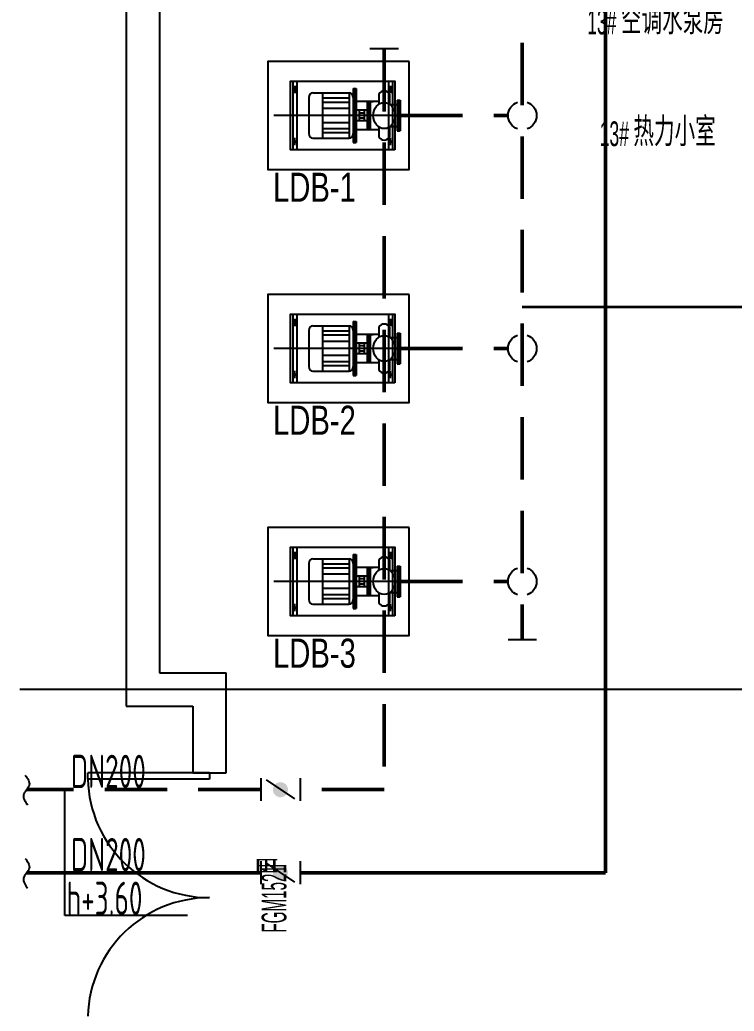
# Model space of a CAD drawing. Extents: x -253824 to 107923, y -224968 to 180578.
# Drawn here: x -186248 to -181956, y -41590 to -35633 of the extents above; entities that cross this region are included whole.
import ezdxf

# ---------------------------------------------------------------- set-up
doc = ezdxf.new("R2010")
doc.units = 0
doc.header["$LTSCALE"] = 1000
doc.header["$MEASUREMENT"] = 0
for name, pattern in [('CENTER', [2, 1.25, -0.25, 0.25, -0.25]), ('DASHED', [0.75, 0.5, -0.25]), ('HIDDEN', [0.375, 0.25, -0.125])]:
    doc.linetypes.add(name, pattern=pattern)
doc.layers.get('0').update_dxf_attribs({"linetype": 'CONTINUOUS'})
for name, color, linetype in [('02-TEXT_房间', 7, 'CONTINUOUS'), ('A_STR-砌块墙', 121, 'CONTINUOUS'), ('AC_KTSG', 5, 'HIDDEN'), ('ACS_COM_BZ', 3, 'CONTINUOUS'), ('ACS_KT_FM', 3, 'CONTINUOUS'), ('DEVICE', 2, 'CONTINUOUS'), ('DOOR_FIRE', 220, 'CONTINUOUS'), ('DOOR_FIRE_TEXT', 7, 'CONTINUOUS'), ('DOTE', 1, 'CONTINUOUS'), ('WALL', 9, 'CONTINUOUS'), ('改造', 7, 'CONTINUOUS')]:
    doc.layers.add(name, color=color, linetype=linetype)
doc.layers.add('ACS_KT_LG', color=3, linetype='CONTINUOUS', lineweight=50)
doc.layers.add('ACS_KT_LH', color=2, linetype='DASHED', lineweight=50)
doc.styles.add('_TCH_SPACE', font='ros.shx', dxfattribs={"width": 0.75, "height": 5, "bigfont": 'jd.shx'})
doc.styles.add('_TCH_WINDOW', font='ros.shx', dxfattribs={"width": 0.65, "height": 3.5, "bigfont": 'jd.shx'})
doc.styles.add('HZF', font='ros.shx', dxfattribs={"width": 0.75, "bigfont": 'jd.shx'})
doc.styles.add('等高', font='ros1.shx', dxfattribs={"width": 0.7, "bigfont": 'jd.shx'})

# ---------------------------------------------------------------- blocks, each defined once
blk = doc.blocks.new('13')
at = {"layer": 'A_STR-砌块墙'}
for p, q in [((-160.5, 100), (-160.5, -9250)), ((39.5, -150), (39.5, -9050)), ((39.5, -9050), (439.5, -9050)), ((439.5, -9650), (439.5, -9050)), ((-160.5, -9250), (239.5, -9250)), ((239.5, -9250), (239.5, -9650)), ((239.5, -9650), (439.5, -9650))]:
    blk.add_line(p, q, dxfattribs=at)
at = {"layer": 'DOOR_FIRE'}
for p, q in [((339.5, -9650), (-391.8, -9650)), ((-391.8, -9687.5), (-391.8, -9650)), ((339.5, -9650), (339.5, -9687.5)), ((339.5, -9687.5), (-391.8, -9687.5))]:
    blk.add_line(p, q, dxfattribs=at)
for centre, radius, start, end in [((339.5, -9668.8), 731.3, 181.46928, 270), ((339.5, -11131.3), 731.2, 90, 178.53072)]:
    blk.add_arc(centre, radius, start, end, dxfattribs=at)
at = {"layer": 'DOTE'}
blk.add_line((7508.5, -9150), (-800, -9150), dxfattribs=at)
at = {"layer": '02-TEXT_房间', "color": 6, "style": '_TCH_SPACE'}
for s, height, width, p in [('13#', 148.75, 0.529412, (2609.5, -5211.9)), ('空调水泵房', 173.64, 0.75, (2812, -5211.9)), ('热力小室', 173.64, 0.75, (2886.9, -5884)), ('13#', 148.75, 0.529412, (2684.4, -5884))]:
    blk.add_text(s, height=height, dxfattribs=dict(at, width=width)).set_placement(p)
at = {"layer": 'DOOR_FIRE_TEXT', "style": '_TCH_WINDOW'}
for s, height, width, p in [('甲', 173.6, 0.65, (802, -10261.9)), ('FGM1521', 148.75, 0.458824, (802, -10610.4))]:
    blk.add_text(s, height=height, rotation=90, dxfattribs=dict(at, width=width)).set_placement(p)
blk = doc.blocks.new('beng')
at = {"layer": 'DEVICE', "color": 7}
for p, q in [((64.7, -300), (64.7, 300)), ((105.4, -300), (105.4, 300)), ((1054.4, -300), (1054.4, 300)), ((1095.1, -300), (1095.1, 300)), ((64.7, 229.1), (105.4, 229.1)), ((85.1, 258.8), (85.1, 193.7)), ((455.1, -234.3), (455.1, 234.3)), ((512, -198), (512, 198)), ((789.3, -198), (789.3, 198)), ((1054.7, 229.1), (1095.4, 229.1)), ((1075.1, 258.8), (1075.1, 193.7)), ((0, -134.3), (0, 134.3)), ((293.9, -122.1), (293.9, 122.1)), ((310.2, -122.1), (310.2, 122.1)), ((326.5, -122.1), (326.5, 122.1)), ((512, 150.4), (789.3, 150.4)), ((512, 115.1), (789.3, 115.1)), ((326.5, 47.1), (438.8, 47.1)), ((358.4, -47.1), (358.4, 47.1)), ((358.4, 22.1), (408.4, 22.1)), ((408.4, -47.1), (408.4, 47.1)), ((512, 62.3), (789.3, 62.3)), ((326.5, -47.1), (438.8, -47.1)), ((358.4, -22.1), (408.4, -22.1)), ((512, -62.3), (789.3, -62.3)), ((512, -115.1), (789.3, -115.1)), ((512, -150.4), (789.3, -150.4)), ((64.7, -229.1), (105.4, -229.1)), ((85.1, -258.8), (85.1, -193.7)), ((1054.4, -229.1), (1095.1, -229.1)), ((1074.7, -258.8), (1074.7, -193.7))]:
    blk.add_line(p, q, dxfattribs=at)
at = {"layer": 'DEVICE', "color": 7, "linetype": 'CENTER', "ltscale": 500}
blk.add_line((-241.5, 0), (1293.5, 0), dxfattribs=at)
at = {"layer": 'DEVICE', "color": 7}
blk.add_lwpolyline([(40, 300), (1120.1, 300), (1120.1, -300), (40, -300)], close=True, dxfattribs=at)
for centre in [(85.1, 229.1), (1075.1, 229.1), (85.1, -229.1), (1074.7, -229.1)]:
    blk.add_circle(centre, 8.14, dxfattribs=at)
at = {"layer": 'WALL', "ltscale": 0.2}
for p, q in [((94.6, 99.6), (94.6, 185.2)), ((205.4, 99.6), (205.4, 185.2)), ((471.3, 234.3), (438.8, 234.3)), ((438.8, -234.3), (438.8, 234.3)), ((471.3, -234.3), (471.3, 234.3)), ((889.3, 198), (512, 198)), ((16.3, 134.3), (-16.3, 134.3)), ((-16.3, -134.3), (-16.3, 134.3)), ((16.3, -134.3), (16.3, 134.3)), ((89.1, 96.3), (16.3, 96.3)), ((438.8, 122.1), (205.4, 122.1)), ((296.5, 122.1), (263.9, 122.1)), ((471.3, -142.4), (471.3, 142.4)), ((930, -157.3), (930, 157.3)), ((16.3, -134.3), (-16.3, -134.3)), ((16.3, -134.3), (2.8, -134.3)), ((89.1, -96.3), (16.3, -96.3)), ((94.6, -185.2), (94.6, -99.6)), ((205.4, -185.2), (205.4, -99.6)), ((205.5, -122.1), (438.8, -122.1)), ((296.5, -122.1), (263.9, -122.1)), ((296.5, -122.1), (283, -122.1)), ((471.3, -234.3), (438.8, -234.3)), ((471.3, -234.3), (457.9, -234.3)), ((889.3, -198), (512, -198))]:
    blk.add_line(p, q, dxfattribs=at)
blk.add_circle((150, 0), 113.9, dxfattribs=at)
for centre, radius, start, end in [((150, 144.2), 68.9, 36.48766, 143.51234), ((512, 157.3), 40.7, 90, 180), ((889.3, 157.3), 40.7, 0, 90), ((512, -157.3), 40.7, 180, 270), ((889.3, -157.3), 40.7, 270, 0), ((150, -144.2), 68.9, 216.48766, 323.51234)]:
    blk.add_arc(centre, radius, start, end, dxfattribs=at)
blk = doc.blocks.new('H-PICPNT-69')
for start, end in [(19.47122, 160.52878), (199.47122, 340.52878)]:
    blk.add_arc((0, 0), 1.425, start, end)
blk = doc.blocks.new('H-PICPNT-91')
for p, q in [((-1.48, 0.87), (-1.48, -0.839)), ((1.48, 0.87), (1.48, -0.839)), ((1.067, 0.733), (-1.065, -0.699))]:
    blk.add_line(p, q)
at = {"const_width": 0.566}
blk.add_lwpolyline([(-0.283, 0, 1), (0.283, 0, 1)], format="xyb", close=True, dxfattribs=at)

msp = doc.modelspace()

# ---------------------------------------------------------------- linework, layer by layer
at = {"layer": 'AC_KTSG', "linetype": 'Continuous', "lineweight": 35}
msp.add_line((-183228.9, -37358), (-179544.4, -37358), dxfattribs=at)
at = {"layer": 'ACS_COM_BZ'}
for p, q in [((-183973.4, -35808), (-184144.4, -35808)), ((-183143.4, -39358), (-183314.4, -39358)), ((-185978.9, -41015.9), (-185978.9, -40258)), ((-185239.9, -41015.9), (-185978.9, -41015.9))]:
    msp.add_line(p, q, dxfattribs=at)
at = {"layer": 'ACS_COM_BZ', "color": 8}
for points in [[(-183908.9, -35883), (-184758.9, -35883), (-184758.9, -36533), (-183908.9, -36533), (-183908.9, -35883)], [(-183908.9, -37283), (-184758.9, -37283), (-184758.9, -37933), (-183908.9, -37933), (-183908.9, -37283)], [(-183908.9, -38683), (-184758.9, -38683), (-184758.9, -39333), (-183908.9, -39333), (-183908.9, -38683)]]:
    msp.add_lwpolyline(points, dxfattribs=at)
at = {"layer": 'ACS_COM_BZ'}
for points in [[(-186215.9, -40171.8), (-186191.9, -40231.8), (-186225.9, -40291.8), (-186201.9, -40351.8)], [(-186215.9, -40671.8), (-186191.9, -40731.8), (-186225.9, -40791.8), (-186201.9, -40851.8)]]:
    msp.add_spline(points, degree=3, dxfattribs=at)
at = {"layer": 'ACS_KT_LG'}
for p, q in [((-182728.9, -33428), (-182728.9, -40758)), ((-184801.1, -40758), (-186206, -40758)), ((-182728.9, -40758), (-184564.2, -40758))]:
    msp.add_line(p, q, dxfattribs=at)
at = {"layer": 'ACS_KT_LH', "ltscale": 0.75}
for p, q in [((-183228.9, -35208), (-183228.9, -39358)), ((-184058.9, -35808), (-184058.9, -40258)), ((-183962.4, -36208), (-183314.4, -36208)), ((-183962.4, -37608), (-183314.4, -37608)), ((-183962.4, -39008), (-183314.4, -39008)), ((-184801.1, -40258), (-186206, -40258)), ((-184058.9, -40258), (-184564.2, -40258))]:
    msp.add_line(p, q, dxfattribs=at)

# ---------------------------------------------------------------- block references
at = {"xscale": 0.5806, "yscale": 0.6897, "rotation": 180}
for p in [(-183971.8, -36208), (-183971.8, -37608), (-183971.8, -39008)]:
    msp.add_blockref('beng', p, dxfattribs=at)
at = {"layer": 'ACS_COM_BZ'}
msp.add_blockref('13', (-185448.4, -30508), dxfattribs=at)
msp.add_blockref('13', (-185448.4, -30508), dxfattribs=at)
at = {"layer": 'ACS_KT_FM', "xscale": -60, "yscale": 60, "rotation": 90}
for p in [(-183228.9, -36208), (-183228.9, -37608), (-183228.9, -39008)]:
    msp.add_blockref('H-PICPNT-69', p, dxfattribs=at)
at = {"layer": 'ACS_KT_FM', "xscale": -80, "yscale": 80, "zscale": 1.25}
for p in [(-184682.6, -40259.3), (-184682.6, -40759.3)]:
    msp.add_blockref('H-PICPNT-91', p, dxfattribs=at)

# ---------------------------------------------------------------- texts
at = {"layer": 'ACS_COM_BZ', "style": '等高', "width": 0.7}
for s, rotation, p in [('DN200', 360, (-185941.3, -40249.5)), ('DN200', 360, (-185941.3, -40749.5)), ('h+3.60', 0, (-185967.6, -41012))]:
    msp.add_text(s, height=200, rotation=rotation, dxfattribs=at).set_placement(p)
at = {"layer": '改造', "color": 6, "style": 'HZF', "width": 0.75}
for s, p in [('LDB-1', (-184726.8, -36726.4)), ('LDB-2', (-184726.8, -38126.4)), ('LDB-3', (-184726.8, -39526.4))]:
    msp.add_text(s, height=175, dxfattribs=at).set_placement(p)

doc.saveas('drawing.dxf')
